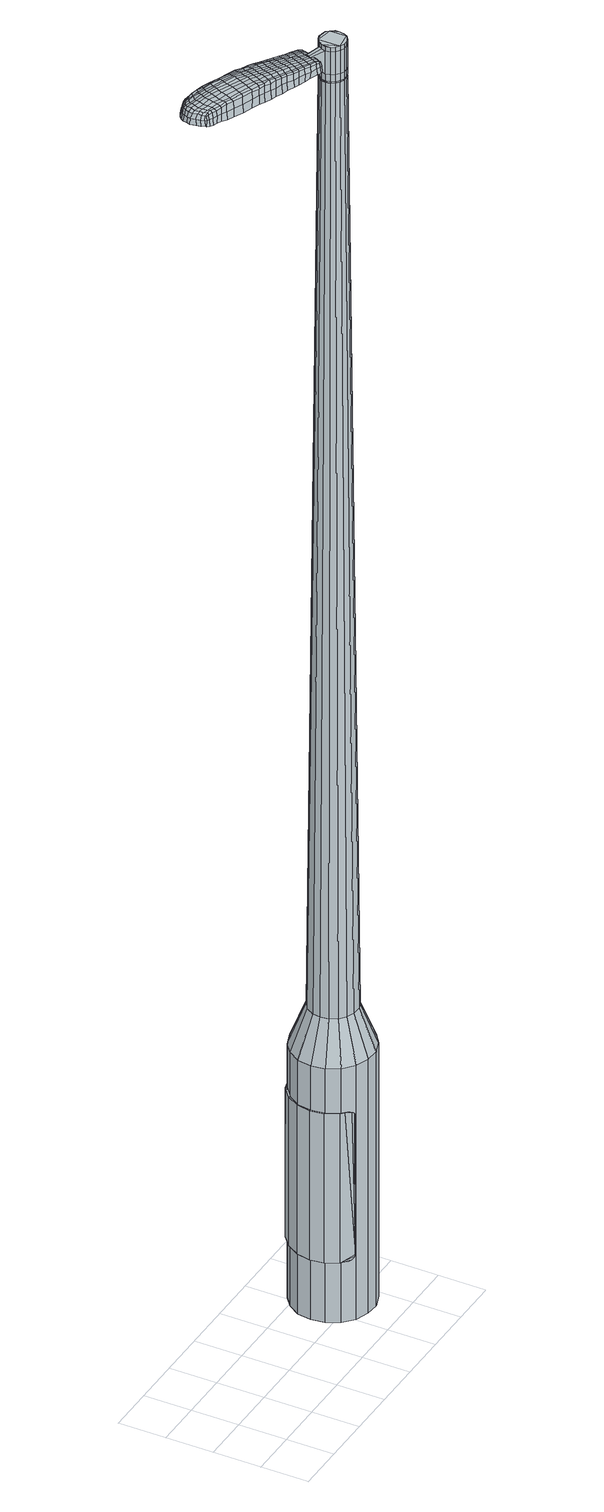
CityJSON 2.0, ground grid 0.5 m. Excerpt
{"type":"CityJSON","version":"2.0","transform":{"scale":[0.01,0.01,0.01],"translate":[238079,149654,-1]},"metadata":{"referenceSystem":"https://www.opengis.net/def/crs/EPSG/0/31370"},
"CityObjects":{
"object1":{"type":"GenericCityObject","attributes":{"cluster":1019,"mean_distance_to_centroid":0.0905,"new_centroid_x":238081.26,"new_centroid_y":149654.71,"mean_distance_to_camera":6.97,"H1":17.97,"H2":17.91,"Z_final":110.97,"cluster2":-1,"proj_x":238081.77,"proj_y":149653.39,"id_line":48021,"bearing_l":68.82,"distance":1.42,"orientation":"left","G_obj":158.82},"geometry":[{"type":"MultiSurface","lod":"2","boundaries":[[[0,1,2,3]],[[1,4,5,2]],[[4,6,7,5]],[[6,8,9,7]],[[8,10,11,9]],[[10,12,13,11]],[[12,14,15,13]],[[14,16,17,15]],[[16,18,19,17]],[[18,20,21,19]],[[20,22,23,21]],[[22,24,25,23]],[[24,26,27,25]],[[26,28,29,27]],[[28,30,31,29]],[[30,32,33,31]],[[32,34,35,33]],[[34,0,3,35]],[[36,37,38,39]],[[38,40,41,42]],[[41,43,42]],[[42,44,45,46]],[[45,47,46]],[[46,48,49,50]],[[49,51,50]],[[42,46,50,38]],[[50,52,39,38]],[[53,36,39]],[[2,5,7,35]],[[7,9,11,15]],[[11,13,15]],[[15,17,19,23]],[[19,21,23]],[[23,25,27,31]],[[27,29,31]],[[15,23,31,7]],[[31,33,35,7]],[[3,2,35]],[[1,0,54,55]],[[0,34,56,54]],[[34,32,57,56]],[[32,30,58,57]],[[30,28,59,58]],[[28,26,60,59]],[[26,24,61,60]],[[24,22,62,61]],[[22,20,63,62]],[[20,18,64,63]],[[18,16,65,64]],[[16,14,66,65]],[[14,12,67,66]],[[12,10,68,67]],[[10,8,69,68]],[[8,6,70,69]],[[6,4,71,70]],[[4,1,55,71]],[[55,54,72,73]],[[54,56,74,72]],[[56,57,75,74]],[[57,58,76,75]],[[58,59,77,76]],[[59,60,78,77]],[[60,61,79,78]],[[61,62,80,79]],[[62,63,81,80]],[[63,64,82,81]],[[64,65,83,82]],[[65,66,84,83]],[[66,67,85,84]],[[67,68,86,85]],[[68,69,87,86]],[[69,70,88,87]],[[70,71,89,88]],[[71,55,73,89]],[[90,91,92,73]],[[93,94,91,90]],[[95,96,94,93]],[[97,98,96,95]],[[77,99,98,97]],[[100,101,99,77]],[[102,103,101,100]],[[104,105,103,102]],[[106,107,105,104]],[[108,109,107,106]],[[83,110,109,108]],[[111,112,110,83]],[[113,114,112,111]],[[115,116,114,113]],[[87,117,116,115]],[[118,119,117,87]],[[120,121,119,118]],[[73,92,121,120]],[[122,123,124,125]],[[126,122,125,127]],[[128,126,127,129]],[[130,128,129,131]],[[132,130,131,133]],[[134,132,133,135]],[[136,134,135,137]],[[138,136,137,139]],[[140,138,139,141]],[[142,140,141,143]],[[144,142,143,145]],[[146,144,145,147]],[[148,146,147,149]],[[150,148,149,151]],[[152,150,151,153]],[[154,152,153,155]],[[72,90,73]],[[72,74,93,90]],[[74,75,95,93]],[[75,76,97,95]],[[76,77,97]],[[78,100,77]],[[78,79,102,100]],[[79,80,104,102]],[[80,81,106,104]],[[81,82,108,106]],[[82,83,108]],[[84,111,83]],[[84,85,113,111]],[[85,86,115,113]],[[86,87,115]],[[88,118,87]],[[88,89,120,118]],[[89,73,120]],[[156,92,91]],[[157,121,92]],[[157,158,119,121]],[[158,117,119]],[[159,116,117]],[[159,160,114,116]],[[160,161,112,114]],[[161,110,112]],[[162,109,110]],[[162,163,107,109]],[[163,164,105,107]],[[164,165,103,105]],[[165,166,101,103]],[[166,99,101]],[[167,98,99]],[[167,168,96,98]],[[168,169,94,96]],[[169,156,91,94]],[[39,52,154,170]],[[92,156,171,155]],[[53,39,170,123]],[[156,169,124,171]],[[36,53,123,122]],[[169,168,125,124]],[[37,36,122,126]],[[168,167,127,125]],[[38,37,126,128]],[[167,99,129,127]],[[40,38,128,130]],[[99,166,131,129]],[[41,40,130,132]],[[166,165,133,131]],[[43,41,132,134]],[[165,164,135,133]],[[42,43,134,136]],[[164,163,137,135]],[[44,42,136,138]],[[163,162,139,137]],[[45,44,138,140]],[[162,110,141,139]],[[47,45,140,142]],[[110,161,143,141]],[[46,47,142,144]],[[161,160,145,143]],[[48,46,144,146]],[[160,159,147,145]],[[49,48,146,148]],[[159,117,149,147]],[[51,49,148,150]],[[117,158,151,149]],[[50,51,150,152]],[[158,157,153,151]],[[52,50,152,154]],[[157,92,155,153]],[[154,155,172,173]],[[155,171,174,172]],[[171,124,175,174]],[[124,123,176,175]],[[123,170,177,176]],[[170,154,173,177]],[[178,179,180,181]],[[182,178,181,183]],[[178,182,184,185]],[[179,178,185,186]],[[187,188,189,190]],[[191,187,190,192]],[[187,191,193,194]],[[188,187,194,195]],[[196,197,198,199]],[[200,196,199,201]],[[196,200,202,203]],[[197,196,203,204]],[[205,206,207,208]],[[209,205,208,210]],[[205,209,211,212]],[[206,205,212,213]],[[214,215,216,217]],[[218,214,217,219]],[[214,218,220,221]],[[215,214,221,222]],[[223,224,225,226]],[[227,223,226,228]],[[223,227,229,230]],[[224,223,230,231]],[[232,233,234,235]],[[224,232,235,225]],[[232,224,231,236]],[[233,232,236,237]],[[238,239,240,241]],[[233,238,241,234]],[[238,233,237,242]],[[239,238,242,243]],[[244,182,183,245]],[[239,244,245,240]],[[244,239,243,246]],[[182,244,246,184]],[[247,248,249,250]],[[251,247,250,252]],[[247,251,253,254]],[[248,247,254,255]],[[256,257,258,259]],[[248,256,259,249]],[[256,248,255,260]],[[257,256,260,261]],[[262,263,264,265]],[[257,262,265,258]],[[262,257,261,266]],[[263,262,266,267]],[[268,269,270,271]],[[263,268,271,264]],[[268,263,267,272]],[[269,268,272,273]],[[274,179,186,275]],[[269,274,275,270]],[[274,269,273,276]],[[179,274,276,180]],[[277,278,279,280]],[[281,277,280,282]],[[277,281,283,284]],[[278,277,284,285]],[[286,287,288,289]],[[278,286,289,279]],[[286,278,285,290]],[[287,286,290,291]],[[292,293,294,295]],[[287,292,295,288]],[[292,287,291,296]],[[293,292,296,297]],[[298,191,192,299]],[[293,298,299,294]],[[298,293,297,300]],[[191,298,300,193]],[[301,302,303,304]],[[305,301,304,306]],[[301,305,307,308]],[[302,301,308,309]],[[310,311,312,313]],[[302,310,313,303]],[[310,302,309,314]],[[311,310,314,315]],[[316,317,318,319]],[[311,316,319,312]],[[316,311,315,320]],[[317,316,320,321]],[[322,323,324,325]],[[317,322,325,318]],[[322,317,321,326]],[[323,322,326,327]],[[328,188,195,329]],[[323,328,329,324]],[[328,323,327,330]],[[188,328,330,189]],[[331,217,216,332]],[[333,331,332,334]],[[331,333,335,336]],[[217,331,336,219]],[[337,333,334,338]],[[339,337,338,340]],[[337,339,341,342]],[[333,337,342,335]],[[343,339,340,344]],[[345,343,344,346]],[[343,345,347,348]],[[339,343,348,341]],[[349,345,346,350]],[[351,349,350,352]],[[349,351,353,354]],[[345,349,354,347]],[[355,351,352,356]],[[206,355,356,207]],[[355,206,213,357]],[[351,355,357,353]],[[358,359,204,203]],[[360,358,203,202]],[[358,360,361,362]],[[359,358,362,363]],[[364,365,363,362]],[[366,364,362,361]],[[364,366,367,368]],[[365,364,368,369]],[[370,371,369,368]],[[372,370,368,367]],[[370,372,373,374]],[[371,370,374,375]],[[376,377,375,374]],[[378,376,374,373]],[[376,378,211,209]],[[377,376,209,210]],[[379,380,381,382]],[[281,379,382,283]],[[379,281,282,383]],[[380,379,383,384]],[[385,200,201,386]],[[380,385,386,381]],[[385,380,384,387]],[[200,385,387,202]],[[388,389,390,391]],[[227,388,391,229]],[[388,227,228,392]],[[389,388,392,393]],[[394,395,396,397]],[[389,394,397,390]],[[394,389,393,398]],[[395,394,398,399]],[[400,197,204,401]],[[395,400,401,396]],[[400,395,399,402]],[[197,400,402,198]],[[403,404,405,406]],[[185,403,406,186]],[[403,185,184,407]],[[404,403,407,408]],[[409,410,411,412]],[[404,409,412,405]],[[409,404,408,413]],[[410,409,413,414]],[[415,208,207,416]],[[410,415,416,411]],[[415,410,414,417]],[[208,415,417,210]],[[418,419,420,421]],[[190,418,421,192]],[[418,190,189,422]],[[419,418,422,423]],[[424,212,211,425]],[[419,424,425,420]],[[424,419,423,426]],[[212,424,426,213]],[[427,428,429,430]],[[305,427,430,307]],[[427,305,306,431]],[[428,427,431,432]],[[433,218,219,434]],[[428,433,434,429]],[[433,428,432,435]],[[218,433,435,220]],[[436,437,438,439]],[[251,436,439,253]],[[436,251,252,440]],[[437,436,440,441]],[[442,443,444,445]],[[437,442,445,438]],[[442,437,441,446]],[[443,442,446,447]],[[448,215,222,449]],[[443,448,449,444]],[[448,443,447,450]],[[215,448,450,216]],[[451,452,441,440]],[[250,451,440,252]],[[451,250,249,453]],[[452,451,453,454]],[[455,456,447,446]],[[452,455,446,441]],[[455,452,454,457]],[[456,455,457,458]],[[459,332,216,450]],[[456,459,450,447]],[[459,456,458,460]],[[332,459,460,334]],[[461,462,463,464]],[[308,461,464,309]],[[461,308,307,430]],[[462,461,430,429]],[[465,336,335,466]],[[462,465,466,463]],[[465,462,429,434]],[[336,465,434,219]],[[467,468,454,453]],[[259,467,453,249]],[[467,259,258,469]],[[468,467,469,470]],[[471,472,458,457]],[[468,471,457,454]],[[471,468,470,473]],[[472,471,473,474]],[[475,338,334,460]],[[472,475,460,458]],[[475,472,474,476]],[[338,475,476,340]],[[477,478,479,480]],[[314,477,480,315]],[[477,314,309,464]],[[478,477,464,463]],[[481,342,341,482]],[[478,481,482,479]],[[481,478,463,466]],[[342,481,466,335]],[[483,484,470,469]],[[265,483,469,258]],[[483,265,264,485]],[[484,483,485,486]],[[487,488,474,473]],[[484,487,473,470]],[[487,484,486,489]],[[488,487,489,490]],[[491,344,340,476]],[[488,491,476,474]],[[491,488,490,492]],[[344,491,492,346]],[[493,494,495,496]],[[320,493,496,321]],[[493,320,315,480]],[[494,493,480,479]],[[497,348,347,498]],[[494,497,498,495]],[[497,494,479,482]],[[348,497,482,341]],[[499,500,486,485]],[[271,499,485,264]],[[499,271,270,501]],[[500,499,501,502]],[[503,504,490,489]],[[500,503,489,486]],[[503,500,502,505]],[[504,503,505,506]],[[507,350,346,492]],[[504,507,492,490]],[[507,504,506,508]],[[350,507,508,352]],[[509,510,511,512]],[[326,509,512,327]],[[509,326,321,496]],[[510,509,496,495]],[[513,354,353,514]],[[510,513,514,511]],[[513,510,495,498]],[[354,513,498,347]],[[515,516,502,501]],[[275,515,501,270]],[[515,275,186,406]],[[516,515,406,405]],[[517,518,506,505]],[[516,517,505,502]],[[517,516,405,412]],[[518,517,412,411]],[[519,356,352,508]],[[518,519,508,506]],[[519,518,411,416]],[[356,519,416,207]],[[520,521,423,422]],[[330,520,422,189]],[[520,330,327,512]],[[521,520,512,511]],[[522,357,213,426]],[[521,522,426,423]],[[522,521,511,514]],[[357,522,514,353]],[[523,524,384,383]],[[280,523,383,282]],[[523,280,279,525]],[[524,523,525,526]],[[527,360,202,387]],[[524,527,387,384]],[[527,524,526,528]],[[360,527,528,361]],[[529,530,531,532]],[[230,529,532,231]],[[529,230,229,391]],[[530,529,391,390]],[[533,534,535,536]],[[530,533,536,531]],[[533,530,390,397]],[[534,533,397,396]],[[537,359,363,538]],[[534,537,538,535]],[[537,534,396,401]],[[359,537,401,204]],[[539,540,526,525]],[[289,539,525,279]],[[539,289,288,541]],[[540,539,541,542]],[[543,366,361,528]],[[540,543,528,526]],[[543,540,542,544]],[[366,543,544,367]],[[545,546,547,548]],[[236,545,548,237]],[[545,236,231,532]],[[546,545,532,531]],[[549,550,551,552]],[[546,549,552,547]],[[549,546,531,536]],[[550,549,536,535]],[[553,365,369,554]],[[550,553,554,551]],[[553,550,535,538]],[[365,553,538,363]],[[555,556,542,541]],[[295,555,541,288]],[[555,295,294,557]],[[556,555,557,558]],[[559,372,367,544]],[[556,559,544,542]],[[559,556,558,560]],[[372,559,560,373]],[[561,562,563,564]],[[242,561,564,243]],[[561,242,237,548]],[[562,561,548,547]],[[565,566,567,568]],[[562,565,568,563]],[[565,562,547,552]],[[566,565,552,551]],[[569,371,375,570]],[[566,569,570,567]],[[569,566,551,554]],[[371,569,554,369]],[[571,572,558,557]],[[299,571,557,294]],[[571,299,192,421]],[[572,571,421,420]],[[573,378,373,560]],[[572,573,560,558]],[[573,572,420,425]],[[378,573,425,211]],[[574,575,408,407]],[[246,574,407,184]],[[574,246,243,564]],[[575,574,564,563]],[[576,577,414,413]],[[575,576,413,408]],[[576,575,563,568]],[[577,576,568,567]],[[578,377,210,417]],[[577,578,417,414]],[[578,577,567,570]],[[377,578,570,375]],[[579,580,581,582]],[[582,581,583,584]],[[585,583,581,586]],[[586,581,580,587]],[[588,589,590,591]],[[591,590,592,593]],[[594,592,590,595]],[[595,590,589,596]],[[597,598,599,600]],[[600,599,601,602]],[[603,601,599,604]],[[604,599,598,605]],[[606,607,608,609]],[[609,608,610,611]],[[612,610,608,613]],[[613,608,607,614]],[[615,616,617,618]],[[618,617,619,620]],[[621,619,617,622]],[[622,617,616,623]],[[624,625,626,627]],[[627,626,628,629]],[[630,628,626,631]],[[631,626,625,632]],[[633,634,635,636]],[[636,635,625,624]],[[632,625,635,637]],[[637,635,634,638]],[[639,640,641,642]],[[642,641,634,633]],[[638,634,641,643]],[[643,641,640,644]],[[584,583,645,646]],[[646,645,640,639]],[[644,640,645,647]],[[647,645,583,585]],[[648,649,650,651]],[[651,650,652,653]],[[654,652,650,655]],[[655,650,649,656]],[[657,658,659,660]],[[660,659,649,648]],[[656,649,659,661]],[[661,659,658,662]],[[663,664,665,666]],[[666,665,658,657]],[[662,658,665,667]],[[667,665,664,668]],[[669,670,671,672]],[[672,671,664,663]],[[668,664,671,673]],[[673,671,670,674]],[[587,580,675,676]],[[676,675,670,669]],[[674,670,675,677]],[[677,675,580,579]],[[678,679,680,681]],[[681,680,682,683]],[[684,682,680,685]],[[685,680,679,686]],[[687,688,689,690]],[[690,689,679,678]],[[686,679,689,691]],[[691,689,688,692]],[[693,694,695,696]],[[696,695,688,687]],[[692,688,695,697]],[[697,695,694,698]],[[593,592,699,700]],[[700,699,694,693]],[[698,694,699,701]],[[701,699,592,594]],[[702,703,704,705]],[[705,704,706,707]],[[708,706,704,709]],[[709,704,703,710]],[[711,712,713,714]],[[714,713,703,702]],[[710,703,713,715]],[[715,713,712,716]],[[717,718,719,720]],[[720,719,712,711]],[[716,712,719,721]],[[721,719,718,722]],[[723,724,725,726]],[[726,725,718,717]],[[722,718,725,727]],[[727,725,724,728]],[[596,589,729,730]],[[730,729,724,723]],[[728,724,729,731]],[[731,729,589,588]],[[615,618,732,733]],[[733,732,734,735]],[[736,734,732,737]],[[737,732,618,620]],[[735,734,738,739]],[[739,738,740,741]],[[742,740,738,743]],[[743,738,734,736]],[[741,740,744,745]],[[745,744,746,747]],[[748,746,744,749]],[[749,744,740,742]],[[747,746,750,751]],[[751,750,752,753]],[[754,752,750,755]],[[755,750,746,748]],[[753,752,756,757]],[[757,756,607,606]],[[614,607,756,758]],[[758,756,752,754]],[[605,759,760,604]],[[604,760,761,603]],[[762,761,760,763]],[[763,760,759,764]],[[764,765,766,763]],[[763,766,767,762]],[[768,767,766,769]],[[769,766,765,770]],[[770,771,772,769]],[[769,772,773,768]],[[774,773,772,775]],[[775,772,771,776]],[[776,777,778,775]],[[775,778,779,774]],[[612,779,778,610]],[[610,778,777,611]],[[780,781,782,783]],[[783,782,682,684]],[[683,682,782,784]],[[784,782,781,785]],[[602,601,786,787]],[[787,786,781,780]],[[785,781,786,788]],[[788,786,601,603]],[[789,790,791,792]],[[792,791,628,630]],[[629,628,791,793]],[[793,791,790,794]],[[795,796,797,798]],[[798,797,790,789]],[[794,790,797,799]],[[799,797,796,800]],[[605,598,801,802]],[[802,801,796,795]],[[800,796,801,803]],[[803,801,598,597]],[[804,805,806,807]],[[807,806,586,587]],[[585,586,806,808]],[[808,806,805,809]],[[810,811,812,813]],[[813,812,805,804]],[[809,805,812,814]],[[814,812,811,815]],[[606,609,816,817]],[[817,816,811,810]],[[815,811,816,818]],[[818,816,609,611]],[[819,820,821,822]],[[822,821,591,593]],[[588,591,821,823]],[[823,821,820,824]],[[612,613,825,826]],[[826,825,820,819]],[[824,820,825,827]],[[827,825,613,614]],[[828,829,830,831]],[[831,830,706,708]],[[707,706,830,832]],[[832,830,829,833]],[[620,619,834,835]],[[835,834,829,828]],[[833,829,834,836]],[[836,834,619,621]],[[837,838,652,839]],[[839,652,654]],[[653,652,840]],[[652,838,840]],[[841,842,843,844]],[[844,843,838,837]],[[840,838,843,845]],[[845,843,842,846]],[[623,616,847,848]],[[848,847,842,841]],[[846,842,847,849]],[[849,847,616,615]],[[850,851,840]],[[840,851,651,653]],[[648,651,851,852]],[[852,851,850,853]],[[846,854,855,845]],[[845,855,850,840]],[[853,850,855,856]],[[856,855,854,857]],[[615,733,858,849]],[[849,858,854,846]],[[857,854,858,859]],[[859,858,733,735]],[[860,861,862,863]],[[863,862,709,710]],[[708,709,862,831]],[[831,862,861,828]],[[736,737,864,865]],[[865,864,861,860]],[[828,861,864,835]],[[835,864,737,620]],[[853,866,867,852]],[[852,867,660,648]],[[657,660,867,868]],[[868,867,866,869]],[[857,870,871,856]],[[856,871,866,853]],[[869,866,871,872]],[[872,871,870,873]],[[735,739,874,859]],[[859,874,870,857]],[[873,870,874,875]],[[875,874,739,741]],[[876,877,878,879]],[[879,878,715,716]],[[710,715,878,863]],[[863,878,877,860]],[[742,743,880,881]],[[881,880,877,876]],[[860,877,880,865]],[[865,880,743,736]],[[869,882,883,868]],[[868,883,666,657]],[[663,666,883,884]],[[884,883,882,885]],[[873,886,887,872]],[[872,887,882,869]],[[885,882,887,888]],[[888,887,886,889]],[[741,745,890,875]],[[875,890,886,873]],[[889,886,890,891]],[[891,890,745,747]],[[892,893,894,895]],[[895,894,721,722]],[[716,721,894,879]],[[879,894,893,876]],[[748,749,896,897]],[[897,896,893,892]],[[876,893,896,881]],[[881,896,749,742]],[[885,898,899,884]],[[884,899,672,663]],[[669,672,899,900]],[[900,899,898,901]],[[889,902,903,888]],[[888,903,898,885]],[[901,898,903,904]],[[904,903,902,905]],[[747,751,906,891]],[[891,906,902,889]],[[905,902,906,907]],[[907,906,751,753]],[[908,909,910,911]],[[911,910,727,728]],[[722,727,910,895]],[[895,910,909,892]],[[754,755,912,913]],[[913,912,909,908]],[[892,909,912,897]],[[897,912,755,748]],[[901,914,915,900]],[[900,915,676,669]],[[587,676,915,807]],[[807,915,914,804]],[[905,916,917,904]],[[904,917,914,901]],[[804,914,917,813]],[[813,917,916,810]],[[753,757,918,907]],[[907,918,916,905]],[[810,916,918,817]],[[817,918,757,606]],[[824,919,920,823]],[[823,920,731,588]],[[728,731,920,911]],[[911,920,919,908]],[[614,758,921,827]],[[827,921,919,824]],[[908,919,921,913]],[[913,921,758,754]],[[785,922,923,784]],[[784,923,681,683]],[[678,681,923,924]],[[924,923,922,925]],[[603,761,926,788]],[[788,926,922,785]],[[925,922,926,927]],[[927,926,761,762]],[[928,929,930,931]],[[931,930,631,632]],[[630,631,930,792]],[[792,930,929,789]],[[932,933,934,935]],[[935,934,929,928]],[[789,929,934,798]],[[798,934,933,795]],[[764,759,936,937]],[[937,936,933,932]],[[795,933,936,802]],[[802,936,759,605]],[[925,938,939,924]],[[924,939,690,678]],[[687,690,939,940]],[[940,939,938,941]],[[762,767,942,927]],[[927,942,938,925]],[[941,938,942,943]],[[943,942,767,768]],[[944,945,946,947]],[[947,946,637,638]],[[632,637,946,931]],[[931,946,945,928]],[[948,949,950,951]],[[951,950,945,944]],[[928,945,950,935]],[[935,950,949,932]],[[770,765,952,953]],[[953,952,949,948]],[[932,949,952,937]],[[937,952,765,764]],[[941,954,955,940]],[[940,955,696,687]],[[693,696,955,956]],[[956,955,954,957]],[[768,773,958,943]],[[943,958,954,941]],[[957,954,958,959]],[[959,958,773,774]],[[960,961,962,963]],[[963,962,643,644]],[[638,643,962,947]],[[947,962,961,944]],[[964,965,966,967]],[[967,966,961,960]],[[944,961,966,951]],[[951,966,965,948]],[[776,771,968,969]],[[969,968,965,964]],[[948,965,968,953]],[[953,968,771,770]],[[957,970,971,956]],[[956,971,700,693]],[[593,700,971,822]],[[822,971,970,819]],[[774,779,972,959]],[[959,972,970,957]],[[819,970,972,826]],[[826,972,779,612]],[[809,973,974,808]],[[808,974,647,585]],[[644,647,974,963]],[[963,974,973,960]],[[815,975,976,814]],[[814,976,973,809]],[[960,973,976,967]],[[967,976,975,964]],[[611,777,977,818]],[[818,977,975,815]],[[964,975,977,969]],[[969,977,777,776]],[[579,582,181,180]],[[582,584,183,181]],[[594,595,194,193]],[[595,596,195,194]],[[597,600,199,198]],[[600,602,201,199]],[[621,622,221,220]],[[622,623,222,221]],[[624,627,226,225]],[[627,629,228,226]],[[633,636,235,234]],[[636,624,225,235]],[[639,642,241,240]],[[642,633,234,241]],[[584,646,245,183]],[[646,639,240,245]],[[654,655,254,253]],[[655,656,255,254]],[[656,661,260,255]],[[661,662,261,260]],[[662,667,266,261]],[[667,668,267,266]],[[668,673,272,267]],[[673,674,273,272]],[[674,677,276,273]],[[677,579,180,276]],[[684,685,284,283]],[[685,686,285,284]],[[686,691,290,285]],[[691,692,291,290]],[[692,697,296,291]],[[697,698,297,296]],[[698,701,300,297]],[[701,594,193,300]],[[702,705,304,303]],[[705,707,306,304]],[[711,714,313,312]],[[714,702,303,313]],[[717,720,319,318]],[[720,711,312,319]],[[723,726,325,324]],[[726,717,318,325]],[[596,730,329,195]],[[730,723,324,329]],[[780,783,382,381]],[[783,684,283,382]],[[602,787,386,201]],[[787,780,381,386]],[[629,793,392,228]],[[793,794,393,392]],[[794,799,398,393]],[[799,800,399,398]],[[800,803,402,399]],[[803,597,198,402]],[[707,832,431,306]],[[832,833,432,431]],[[833,836,435,432]],[[836,621,220,435]],[[837,839,439,438]],[[839,654,253,439]],[[841,844,445,444]],[[844,837,438,445]],[[623,848,449,222]],[[848,841,444,449]],[[978,979,980,981]],[[982,983,981,980]],[[984,985,986,987]],[[988,989,990,991]],[[979,992,993,980]],[[994,982,980,993]],[[995,984,987,996]],[[997,998,989,988]],[[992,999,1000,993]],[[1000,1001,994,993]],[[1002,995,996,1003]],[[1004,998,997,1005]],[[999,1006,1007,1000]],[[1007,1008,1001,1000]],[[1009,1002,1003,1010]],[[1011,1004,1005,1012]],[[1013,1014,1015,1016]],[[1017,1018,1014,1013]],[[1017,1019,1020,1018]],[[1019,1021,1022,1020]],[[1023,1024,1025,1026]],[[1027,1028,1024,1023]],[[1029,1030,1028,1027]],[[1031,1032,1030,1029]],[[1026,1015,1014,1023]],[[1023,1014,1018,1027]],[[1018,1020,1029,1027]],[[1020,1022,1031,1029]],[[987,986,983,982]],[[996,987,982,994]],[[1001,1003,996,994]],[[1008,1010,1003,1001]],[[988,991,985,984]],[[997,988,984,995]],[[1005,997,995,1002]],[[1012,1005,1002,1009]],[[989,1013,1016,990]],[[998,1017,1013,989]],[[1019,1017,998,1004]],[[1021,1019,1004,1011]],[[1033,1034,1035,1036]],[[1035,1037,1038,1039]],[[1035,1039,1040,1041]],[[1035,1041,1036]],[[1042,1033,1036,1043]],[[1044,1043,1036,1045]],[[1046,1045,1036]],[[1047,1035,1034,1048]],[[1049,1047,1048,1050]],[[1051,1049,1050,1052]],[[1053,1051,1052,1054]],[[1055,1053,1054,1056]],[[1056,1057,1058,1059]],[[1056,1059,1060,1061]],[[1056,1061,1062,1063]],[[1062,1064,1065,1066]],[[1062,1066,1067,1068]],[[1062,1068,1063]],[[1056,1063,1055]],[[1069,1070,1034,1033]],[[1071,1072,1037,1035]],[[1073,1074,1046,1036]],[[1070,1075,1048,1034]],[[1076,1071,1035,1047]],[[1075,1077,1050,1048]],[[1078,1076,1047,1049]],[[1077,1079,1052,1050]],[[1080,1078,1049,1051]],[[1079,1081,1054,1052]],[[1082,1080,1051,1053]],[[1081,1083,1056,1054]],[[1084,1082,1053,1055]],[[1083,1085,1057,1056]],[[1086,1087,1064,1062]],[[1088,1084,1055,1063]],[[1058,1057,1085,1089]],[[1059,1058,1089,1090]],[[1060,1059,1090,1091]],[[1061,1060,1091,1092]],[[1062,1061,1092,1086]],[[1093,1069,1033,1042]],[[1094,1093,1042,1043]],[[1095,1094,1043,1044]],[[1096,1095,1044,1045]],[[1074,1096,1045,1046]],[[1038,1037,1072,1097]],[[1065,1064,1087,1098]],[[1039,1038,1097,1099]],[[1040,1039,1099,1100]],[[1041,1040,1100,1101]],[[1036,1041,1101,1073]],[[1066,1065,1098,1102]],[[1067,1066,1102,1103]],[[1068,1067,1103,1104]],[[1063,1068,1104,1088]]]}]}
},
"vertices":[
[184,86,384],[192,98,384],[192,98,96],[184,86,96],[203,107,384],[203,107,96],[217,112,384],[217,112,96],[232,112,384],[232,112,96],[246,106,384],[246,106,96],[257,97,384],[257,97,96],[264,84,384],[264,84,96],[266,69,384],[266,69,96],[263,55,384],[263,55,96],[256,42,384],[256,42,96],[244,33,384],[244,33,96],[230,28,384],[230,28,96],[216,29,384],[216,29,96],[202,34,384],[202,34,96],[191,44,384],[191,44,96],[184,57,384],[184,57,96],[182,71,384],[182,71,96],[211,66,1524],[213,62,1524],[217,59,1524],[211,75,1524],[221,57,1524],[226,57,1524],[234,61,1524],[230,58,1524],[236,65,1524],[237,70,1524],[234,79,1524],[237,75,1524],[231,82,1524],[226,83,1524],[217,82,1524],[222,84,1524],[214,79,1524],[210,71,1524],[200,79,429],[205,87,429],[199,71,429],[200,62,429],[204,54,429],[211,49,429],[219,46,429],[228,45,429],[236,48,429],[243,54,429],[247,61,429],[249,70,429],[248,78,429],[243,86,429],[237,92,429],[229,95,429],[220,95,429],[212,92,429],[211,75,1483],[214,79,1483],[210,71,1483],[211,66,1483],[213,62,1483],[217,59,1483],[221,57,1483],[226,57,1483],[230,58,1483],[234,61,1483],[236,65,1483],[237,70,1483],[237,75,1483],[234,79,1483],[231,82,1483],[226,83,1483],[222,84,1483],[217,82,1483],[212,75,1483],[212,75,1485],[214,79,1485],[211,70,1483],[211,70,1485],[212,66,1483],[212,66,1485],[214,62,1483],[214,62,1485],[217,59,1485],[221,58,1483],[221,58,1485],[226,58,1483],[226,58,1485],[230,59,1483],[230,59,1485],[233,62,1483],[233,62,1485],[236,66,1483],[236,66,1485],[237,70,1485],[236,74,1483],[236,74,1485],[234,78,1483],[234,78,1485],[230,81,1483],[230,81,1485],[226,83,1485],[222,83,1483],[222,83,1485],[218,81,1483],[218,81,1485],[211,66,1519],[210,71,1519],[210,71,1493],[211,66,1493],[213,62,1519],[213,62,1493],[217,59,1519],[217,59,1493],[221,57,1519],[221,57,1493],[226,57,1519],[226,57,1493],[230,58,1519],[230,58,1493],[234,61,1519],[234,61,1493],[236,65,1519],[236,65,1493],[237,70,1519],[237,70,1493],[237,75,1519],[237,75,1493],[234,79,1519],[234,79,1493],[231,82,1519],[231,82,1493],[226,83,1519],[226,83,1493],[222,84,1519],[222,84,1493],[217,82,1519],[217,82,1493],[214,79,1519],[214,79,1493],[211,75,1485],[217,82,1485],[222,84,1485],[231,82,1485],[234,79,1485],[237,75,1485],[236,65,1485],[234,61,1485],[230,58,1485],[226,57,1485],[221,57,1485],[213,62,1485],[211,66,1485],[210,71,1485],[211,75,1519],[211,75,1493],[195,85,1513],[195,85,1518],[194,82,1513],[193,79,1513],[193,79,1518],[194,82,1518],[132,127,1519],[138,124,1518],[138,126,1509],[131,129,1510],[124,130,1519],[123,132,1510],[124,128,1526],[132,125,1525],[139,122,1525],[118,91,1519],[124,89,1518],[126,90,1525],[119,92,1525],[110,94,1519],[111,95,1526],[108,93,1510],[116,90,1510],[123,88,1509],[56,134,1519],[57,137,1519],[56,138,1513],[55,134,1513],[55,130,1519],[54,130,1513],[57,129,1524],[57,133,1524],[59,137,1524],[125,107,1530],[132,105,1529],[133,108,1529],[126,110,1530],[116,110,1531],[117,114,1531],[115,107,1530],[123,104,1530],[130,101,1529],[200,78,1512],[201,81,1512],[200,81,1517],[199,79,1517],[199,75,1512],[198,76,1517],[198,75,1506],[199,78,1506],[200,81,1506],[76,147,1519],[79,146,1519],[79,148,1512],[76,149,1512],[74,147,1518],[73,149,1512],[74,146,1522],[76,146,1523],[79,145,1524],[84,145,1519],[89,143,1519],[89,145,1512],[83,147,1512],[84,143,1524],[89,142,1525],[95,141,1519],[102,139,1519],[102,141,1511],[94,143,1511],[95,140,1526],[103,137,1526],[113,135,1519],[112,136,1510],[113,133,1526],[199,96,1513],[192,99,1513],[192,98,1518],[199,95,1517],[204,94,1512],[203,93,1516],[204,95,1506],[199,98,1507],[192,101,1507],[185,103,1514],[179,106,1515],[179,104,1520],[186,101,1519],[185,104,1507],[178,107,1507],[172,109,1515],[165,112,1516],[165,110,1522],[172,107,1521],[171,111,1508],[164,114,1508],[158,115,1517],[152,118,1517],[152,116,1524],[159,113,1523],[158,117,1508],[151,120,1509],[145,121,1518],[145,119,1524],[144,123,1509],[62,114,1519],[65,112,1519],[66,113,1524],[63,115,1523],[60,115,1518],[61,116,1522],[59,115,1512],[61,113,1512],[64,111,1512],[70,110,1519],[75,108,1519],[76,109,1525],[71,111,1524],[68,109,1512],[73,107,1512],[80,105,1519],[88,102,1519],[89,103,1526],[82,106,1526],[79,104,1511],[86,101,1511],[98,98,1519],[100,99,1526],[97,97,1510],[188,68,1513],[181,70,1513],[179,70,1507],[187,67,1507],[193,67,1512],[192,66,1506],[193,68,1516],[189,69,1517],[182,71,1518],[174,73,1514],[166,75,1515],[165,74,1507],[172,72,1507],[175,74,1519],[168,76,1520],[159,77,1515],[152,80,1516],[151,79,1508],[158,76,1508],[161,78,1521],[154,81,1522],[145,82,1517],[138,84,1517],[136,83,1509],[144,81,1508],[147,83,1523],[140,85,1524],[131,86,1518],[130,85,1509],[133,87,1524],[194,81,1519],[195,83,1519],[187,83,1520],[188,86,1520],[186,81,1520],[193,78,1519],[180,86,1522],[181,88,1522],[173,89,1523],[174,91,1523],[172,86,1523],[179,83,1521],[166,91,1524],[167,94,1524],[159,94,1525],[160,97,1525],[158,91,1525],[165,88,1524],[152,97,1526],[153,99,1526],[145,99,1527],[146,102,1527],[144,96,1527],[151,93,1526],[138,102,1528],[140,105,1528],[137,99,1528],[60,132,1527],[61,136,1527],[59,128,1526],[63,126,1527],[64,130,1528],[66,134,1528],[70,128,1529],[71,132,1529],[69,124,1528],[76,122,1530],[77,126,1530],[78,129,1530],[84,123,1531],[85,126,1531],[83,119,1530],[91,116,1531],[92,120,1531],[94,123,1531],[104,115,1531],[105,118,1531],[103,111,1531],[59,117,1518],[57,120,1519],[56,119,1513],[58,116,1513],[60,117,1523],[59,120,1523],[56,125,1519],[55,124,1513],[58,124,1524],[71,147,1518],[69,146,1518],[70,145,1523],[72,146,1523],[71,148,1513],[68,147,1513],[65,145,1519],[62,143,1519],[63,142,1524],[66,144,1523],[65,146,1513],[61,144,1513],[59,140,1519],[61,140,1524],[58,141,1513],[132,124,1528],[131,122,1528],[138,119,1528],[138,121,1527],[124,127,1528],[123,125,1529],[130,119,1529],[129,116,1530],[135,113,1529],[136,116,1528],[122,123,1529],[120,120,1530],[127,113,1530],[134,111,1529],[119,117,1531],[120,93,1528],[121,96,1529],[112,99,1529],[112,96,1528],[127,91,1527],[127,93,1528],[122,99,1529],[113,102,1530],[129,97,1528],[196,67,1512],[196,69,1512],[195,70,1517],[195,68,1517],[195,66,1506],[195,68,1506],[198,72,1512],[197,73,1517],[197,72,1506],[205,92,1512],[205,90,1512],[204,91,1506],[205,93,1506],[204,92,1517],[203,90,1517],[204,88,1512],[203,86,1512],[202,86,1506],[203,89,1506],[203,88,1517],[202,86,1517],[202,83,1512],[201,84,1506],[201,83,1517],[199,94,1519],[198,92,1519],[192,97,1520],[192,95,1520],[198,90,1519],[197,88,1519],[191,93,1520],[190,91,1520],[196,85,1519],[189,88,1520],[190,70,1519],[190,72,1519],[183,74,1520],[183,72,1520],[192,75,1519],[185,77,1520],[185,100,1521],[185,98,1521],[179,103,1522],[178,101,1522],[184,96,1521],[183,93,1521],[177,99,1522],[176,96,1523],[182,91,1522],[175,94,1523],[175,75,1521],[176,77,1521],[169,79,1522],[168,77,1522],[178,80,1521],[171,82,1522],[172,106,1523],[171,104,1523],[165,109,1524],[164,107,1524],[170,102,1523],[169,99,1524],[163,105,1525],[162,102,1525],[168,97,1524],[161,99,1525],[161,79,1523],[162,81,1523],[155,84,1524],[154,82,1524],[164,85,1524],[157,87,1525],[158,112,1525],[158,110,1525],[152,115,1526],[151,113,1526],[157,108,1526],[156,105,1526],[150,111,1527],[149,108,1527],[154,102,1526],[148,105,1527],[147,84,1525],[148,86,1525],[141,89,1526],[140,86,1526],[150,90,1526],[143,92,1527],[145,118,1527],[144,116,1527],[143,113,1527],[142,111,1528],[141,108,1528],[134,89,1527],[134,91,1527],[136,95,1528],[63,116,1525],[61,119,1525],[66,115,1526],[65,117,1526],[60,123,1526],[64,122,1527],[74,145,1525],[72,144,1525],[76,143,1526],[78,144,1525],[69,143,1525],[66,141,1526],[70,140,1527],[73,142,1526],[63,139,1526],[67,137,1527],[70,113,1526],[70,115,1527],[76,110,1527],[76,113,1528],[69,119,1528],[76,117,1529],[83,143,1526],[81,142,1527],[87,140,1528],[88,141,1527],[78,140,1527],[76,138,1528],[82,135,1529],[84,138,1528],[73,135,1528],[80,132,1530],[82,108,1528],[82,110,1529],[89,105,1528],[89,107,1529],[82,114,1529],[90,111,1530],[94,139,1528],[93,137,1528],[101,134,1529],[102,136,1528],[91,135,1529],[89,133,1530],[97,129,1530],[99,132,1530],[87,130,1530],[95,126,1531],[100,100,1529],[101,103,1529],[102,107,1530],[113,131,1528],[112,130,1529],[110,128,1530],[109,125,1530],[107,122,1531],[137,124,1509],[137,122,1518],[131,125,1518],[130,127,1509],[123,128,1519],[122,130,1510],[123,127,1525],[131,123,1525],[138,120,1525],[126,92,1525],[125,91,1518],[118,93,1518],[120,94,1525],[110,96,1519],[112,97,1525],[108,95,1510],[117,92,1509],[123,90,1509],[58,137,1513],[59,136,1519],[58,133,1519],[57,134,1513],[57,130,1519],[56,130,1513],[59,129,1524],[59,133,1524],[60,136,1524],[132,108,1528],[131,105,1528],[124,107,1529],[126,110,1529],[116,111,1529],[117,114,1529],[115,107,1529],[123,104,1529],[130,102,1528],[198,82,1516],[199,82,1512],[198,79,1512],[197,79,1516],[197,76,1512],[196,77,1516],[196,76,1506],[197,79,1506],[198,82,1506],[78,146,1512],[79,144,1519],[76,145,1518],[76,147,1512],[74,145,1518],[74,147,1512],[74,144,1522],[76,144,1523],[79,143,1523],[88,143,1512],[89,141,1519],[84,143,1519],[83,145,1512],[84,142,1524],[89,140,1525],[101,139,1511],[102,137,1519],[94,140,1519],[94,141,1511],[95,138,1525],[102,135,1526],[112,133,1519],[112,135,1510],[113,131,1526],[192,96,1518],[191,98,1513],[198,95,1513],[198,93,1517],[203,92,1512],[202,92,1515],[202,93,1506],[198,96,1506],[191,99,1507],[178,103,1520],[178,104,1514],[184,101,1514],[185,99,1519],[184,102,1507],[177,106,1507],[164,109,1522],[164,110,1516],[171,107,1515],[171,106,1521],[170,109,1508],[164,112,1508],[151,115,1523],[151,116,1517],[157,113,1516],[158,112,1522],[157,115,1508],[150,118,1508],[144,119,1517],[144,118,1524],[143,121,1509],[67,115,1523],[66,114,1519],[64,116,1518],[64,117,1523],[62,117,1518],[63,117,1522],[61,116,1512],[62,115,1512],[65,113,1512],[77,110,1525],[76,109,1519],[71,112,1519],[72,113,1524],[69,111,1512],[74,108,1512],[90,105,1526],[88,104,1519],[81,107,1519],[82,108,1525],[80,106,1511],[87,103,1511],[99,100,1519],[101,101,1526],[97,99,1510],[180,72,1507],[181,72,1513],[188,70,1513],[187,69,1506],[193,69,1512],[192,68,1506],[193,70,1515],[189,71,1517],[182,73,1518],[166,76,1507],[167,77,1514],[174,75,1514],[173,74,1507],[175,75,1519],[168,78,1520],[151,81,1508],[153,81,1516],[160,79,1515],[158,78,1508],[161,80,1521],[154,82,1522],[137,85,1508],[139,86,1517],[146,84,1516],[144,83,1508],[147,85,1522],[140,87,1523],[132,88,1517],[130,87,1509],[133,89,1524],[193,81,1518],[194,83,1518],[186,84,1519],[187,86,1519],[185,81,1519],[192,78,1518],[179,86,1520],[180,89,1520],[173,89,1521],[174,91,1521],[171,86,1521],[178,83,1520],[166,92,1523],[167,94,1523],[159,94,1524],[160,97,1524],[158,91,1524],[164,89,1523],[152,97,1525],[153,100,1525],[145,100,1526],[146,102,1526],[144,96,1526],[151,94,1525],[138,102,1527],[139,105,1527],[137,99,1527],[62,135,1526],[61,132,1526],[61,128,1525],[64,127,1526],[65,130,1526],[66,134,1526],[72,131,1528],[71,128,1528],[70,124,1527],[77,122,1528],[77,125,1529],[79,129,1529],[85,126,1530],[84,123,1530],[83,119,1529],[91,116,1530],[92,120,1530],[94,123,1530],[105,118,1530],[104,115,1530],[103,112,1530],[58,120,1513],[60,120,1518],[61,118,1518],[60,117,1512],[62,118,1523],[61,120,1523],[58,125,1519],[57,125,1513],[60,125,1523],[70,143,1523],[70,144,1518],[72,145,1518],[73,144,1523],[72,146,1512],[69,146,1512],[65,141,1523],[63,141,1519],[66,143,1519],[68,142,1523],[66,144,1513],[63,142,1513],[61,139,1519],[62,138,1524],[60,139,1513],[137,118,1527],[130,121,1527],[131,122,1527],[138,120,1526],[123,126,1527],[122,125,1528],[135,113,1528],[128,116,1528],[129,119,1528],[136,116,1527],[121,122,1528],[120,119,1529],[127,113,1529],[133,110,1528],[118,117,1529],[112,99,1528],[121,96,1527],[120,95,1527],[112,98,1527],[127,92,1526],[127,94,1527],[122,100,1528],[114,103,1528],[129,98,1527],[194,71,1516],[194,70,1512],[194,69,1512],[193,70,1516],[193,68,1506],[193,69,1506],[195,73,1512],[195,74,1516],[194,73,1506],[202,92,1506],[203,91,1512],[203,93,1506],[202,91,1516],[200,87,1506],[201,86,1512],[202,89,1512],[201,90,1506],[201,89,1516],[200,86,1516],[200,84,1512],[199,85,1506],[199,84,1516],[198,92,1518],[198,93,1518],[191,96,1519],[191,95,1519],[196,88,1518],[197,90,1518],[190,93,1519],[189,91,1519],[195,86,1518],[188,88,1519],[183,75,1519],[190,72,1518],[189,71,1518],[183,74,1519],[191,75,1518],[184,78,1519],[184,98,1520],[184,99,1520],[178,102,1521],[177,101,1521],[182,94,1520],[183,96,1520],[176,99,1521],[175,96,1521],[181,91,1520],[174,94,1521],[169,79,1521],[176,77,1520],[175,76,1520],[168,78,1521],[177,80,1520],[170,83,1521],[171,104,1522],[171,105,1522],[164,108,1523],[164,107,1523],[169,99,1522],[170,102,1522],[163,105,1523],[162,102,1524],[168,97,1523],[161,99,1524],[155,84,1523],[162,82,1522],[161,81,1522],[154,83,1523],[163,85,1522],[156,88,1523],[157,110,1524],[157,111,1524],[151,114,1525],[150,113,1525],[155,105,1525],[156,108,1524],[149,110,1525],[148,108,1526],[154,102,1525],[147,105,1526],[141,89,1525],[148,87,1524],[147,85,1524],[141,88,1525],[149,90,1524],[142,93,1525],[144,116,1526],[144,117,1526],[141,111,1527],[143,113,1526],[140,108,1527],[134,92,1526],[134,90,1526],[135,95,1526],[63,120,1524],[64,117,1524],[67,116,1525],[66,118,1525],[61,124,1525],[65,122,1525],[76,142,1525],[73,143,1524],[75,143,1524],[78,142,1525],[70,139,1526],[67,140,1525],[70,142,1524],[73,141,1525],[64,138,1525],[68,136,1526],[71,116,1526],[71,114,1526],[77,111,1526],[76,113,1527],[70,120,1526],[76,117,1527],[87,139,1527],[81,141,1526],[83,141,1526],[88,139,1526],[82,134,1528],[76,137,1527],[78,139,1526],[85,137,1527],[74,134,1527],[80,132,1528],[82,111,1527],[82,109,1527],[90,106,1527],[90,108,1528],[82,115,1528],[90,112,1529],[100,134,1528],[93,136,1527],[94,137,1527],[101,134,1527],[97,129,1529],[89,132,1529],[91,135,1528],[99,131,1528],[87,129,1529],[95,126,1530],[101,103,1528],[101,102,1528],[102,107,1529],[111,129,1528],[112,130,1528],[108,124,1529],[110,127,1529],[107,121,1530],[203,93,1508],[200,87,1508],[170,100,1509],[173,107,1509],[150,108,1510],[153,116,1510],[114,123,1512],[117,132,1512],[134,125,1511],[131,117,1511],[97,130,1513],[84,134,1514],[87,142,1514],[100,138,1513],[198,81,1508],[167,92,1509],[147,100,1510],[110,115,1512],[127,108,1511],[94,121,1513],[81,126,1514],[195,74,1508],[165,85,1509],[144,92,1510],[107,106,1512],[124,99,1511],[78,118,1514],[90,112,1513],[193,68,1508],[162,78,1509],[141,84,1510],[104,97,1512],[120,91,1511],[75,109,1514],[87,104,1513],[72,139,1514],[67,139,1514],[69,146,1514],[75,146,1514],[69,131,1514],[64,132,1514],[65,123,1514],[62,126,1514],[62,115,1514],[59,119,1514],[61,138,1515],[57,136,1515],[58,137,1515],[63,142,1515],[60,134,1515],[57,135,1515],[58,130,1515],[56,134,1515],[57,126,1515],[56,133,1515],[192,41,334],[189,44,334],[189,44,165],[200,34,171],[192,41,165],[195,38,165],[197,36,166],[199,35,167],[199,34,169],[195,38,334],[197,36,333],[199,35,332],[199,34,331],[200,34,328],[182,57,165],[182,57,334],[180,71,165],[180,71,334],[183,86,165],[183,86,334],[191,99,165],[191,99,334],[202,109,165],[202,109,334],[206,110,334],[210,111,334],[213,112,333],[215,113,332],[216,113,331],[216,114,328],[206,110,165],[216,114,171],[216,113,169],[215,113,167],[213,112,166],[210,111,165],[194,43,334],[191,46,334],[191,46,165],[194,43,165],[202,36,171],[202,36,328],[185,58,334],[185,58,165],[183,71,334],[183,71,165],[186,85,334],[186,85,165],[193,97,334],[193,97,165],[204,106,334],[204,106,165],[207,107,334],[217,111,328],[217,111,171],[207,107,165],[211,109,334],[213,110,333],[215,110,332],[217,111,331],[197,41,334],[199,39,333],[200,37,332],[201,37,331],[197,41,165],[217,111,169],[199,39,166],[200,37,167],[201,37,169],[215,110,167],[213,110,166],[211,109,165]
]}
